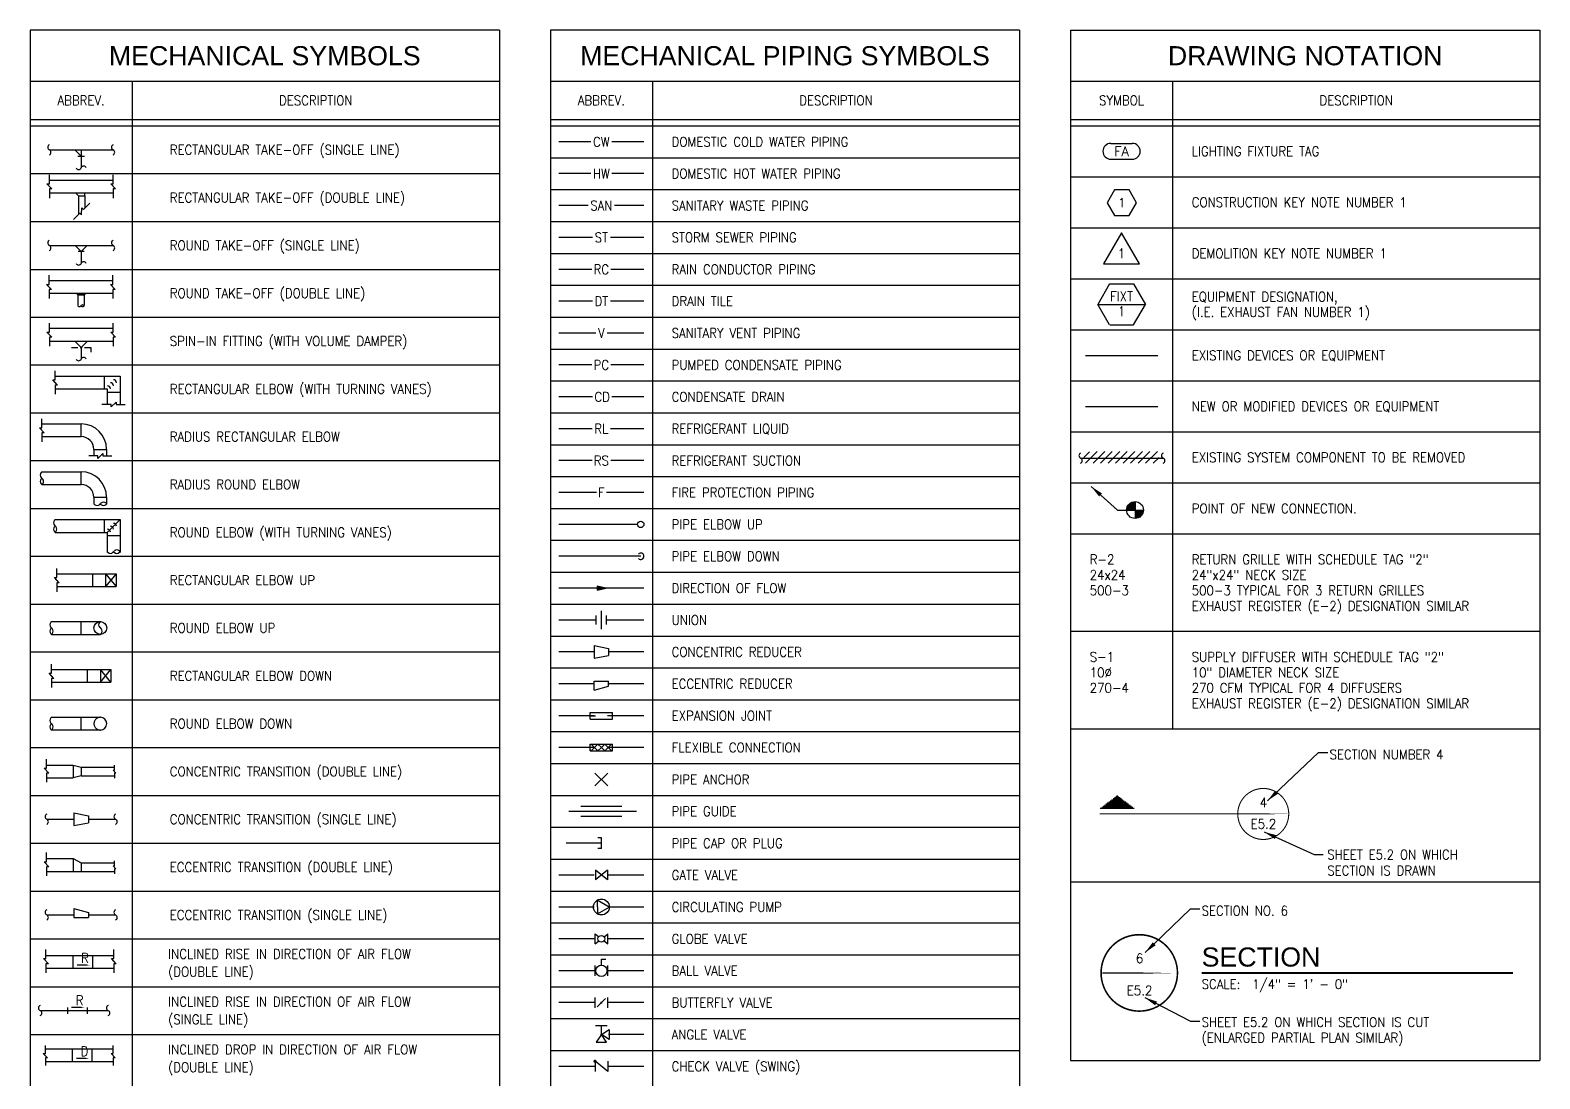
# Model space of a CAD drawing. Extents: x 1 to 31.1, y 1 to 21.7.
# Drawn here: x 16.28 to 31.08, y 11.38 to 21.66 of the extents above; entities that cross this region are included whole.
import ezdxf
from ezdxf.enums import TextEntityAlignment as Align

# ---------------------------------------------------------------- set-up
doc = ezdxf.new("R2010")
doc.units = 0
doc.header["$MEASUREMENT"] = 0
doc.linetypes.add('HIDDEN', pattern=[0.375, 0.25, -0.125])
doc.layers.get('0').update_dxf_attribs({"linetype": 'CONTINUOUS'})
for name, color, linetype in [('DETAILTX', 1, 'CONTINUOUS'), ('Schedules', 2, 'CONTINUOUS'), ('Symbols', 11, 'CONTINUOUS'), ('TEXT', 1, 'CONTINUOUS')]:
    doc.layers.add(name, color=color, linetype=linetype)
doc.styles.add('ARIAL', font='ARIAL.TTF', dxfattribs={"height": 0.1875})
doc.styles.add('pipelabeling', font='ROMANS.shx', dxfattribs={"width": 0.9, "height": 0.09375})
doc.styles.add('ROMANS', font='romans.shx', dxfattribs={"width": 0.9, "height": 0.09375})
doc.styles.add('SIMPLEX', font='SIMPLEX')
doc.dimstyles.new('SES - LL', dxfattribs={"dimtxt": 0.1, "dimasz": 0.125, "dimexe": 0.0625, "dimexo": 0.0625, "dimgap": 0.0625, "dimtad": 1, "dimdec": 4, "dimzin": 3, "dimdsep": 46, "dimlunit": 4, "dimtxsty": 'ROMANS', "dimcen": 0.09, "dimclrd": 256, "dimclre": 256, "dimclrt": 256, "dimadec": 0, "dimazin": 0, "dimtfac": 1, "dimtdec": 4, "dimtmove": 0, "dimatfit": 3, "dimfxl": 0, "dimtolj": 1, "dimtzin": 0, "dimarcsym": 0})

# ---------------------------------------------------------------- blocks, each defined once
blk = doc.blocks.new('ogee')
at = {"color": 1}
for centre, start, end in [((0.011, 0.025), 114.124, 245.876), ((-0.011, -0.025), 294.124, 65.876)]:
    blk.add_arc(centre, 0.0271, start, end, dxfattribs=at)
blk = doc.blocks.new('conn_to_exist')
at = {"color": 3}
for p, q in [((-0.083, 0), (0.083, 0)), ((0, 0.083), (0, -0.083))]:
    blk.add_line(p, q, dxfattribs=at)
at = {"const_width": 0.0825}
for points in [[(0, 0.041, 0.414214), (-0.041, 0, 1)], [(0, -0.041, 0.414214), (0.041, 0, 1)]]:
    blk.add_lwpolyline(points, format="xyb", dxfattribs=at)
at = {"color": 3}
blk.add_circle((0, 0), 0.0825, dxfattribs=at)
blk = doc.blocks.new('EQUIP_TAG')
at = {"color": 3}
for p, q in [((-0.117, 0.201), (-0.233, 0)), ((-0.116, 0.201), (0.116, 0.201)), ((0.116, 0.201), (0.233, 0)), ((-0.117, -0.201), (-0.233, 0)), ((-0.233, 0), (0.233, 0)), ((0.116, -0.201), (0.233, 0)), ((-0.116, -0.201), (0.116, -0.201))]:
    blk.add_line(p, q, dxfattribs=at)
at = {"color": 1, "style": 'ROMANS', "width": 0.9}
for tag, p in [('TYPE', (0, 0.031)), ('NO', (0, -0.115))]:
    blk.add_attdef(tag, text='', height=0.0938, dxfattribs=at).set_placement(p, align=Align.CENTER)
blk = doc.blocks.new('DEMONOTE')
at = {"color": 3}
blk.add_lwpolyline([(0, 19.5), (-16.9, -9.8), (16.9, -9.8)], close=True, dxfattribs=at)
at = {"color": 1, "style": 'SIMPLEX'}
blk.add_attdef('1', text='', height=9, dxfattribs=at).set_placement((0, 0), align=Align.MIDDLE)
blk = doc.blocks.new('NOTE-TAG')
at = {"color": 3}
for p, q in [((-6.9, 12), (-13.8, 0)), ((-13.8, 0), (-6.9, -12)), ((6.9, 12), (-6.9, 12)), ((13.8, 0), (6.9, 12)), ((6.9, -12), (13.8, 0)), ((-6.9, -12), (6.9, -12))]:
    blk.add_line(p, q, dxfattribs=at)
at = {"color": 1, "style": 'SIMPLEX'}
blk.add_attdef('1', text='', height=8.31, dxfattribs=at).set_placement((0, 0), align=Align.MIDDLE)
blk = doc.blocks.new('fixture_tag')
at = {"color": 3}
for p, q in [((-0.105, 0.078), (0.105, 0.078)), ((-0.105, -0.078), (0.105, -0.078))]:
    blk.add_line(p, q, dxfattribs=at)
for centre, start, end in [((-0.105, 0), 90, 270), ((0.105, 0), 270, 90)]:
    blk.add_arc(centre, 0.0777, start, end, dxfattribs=at)
at = {"color": 1, "style": 'ROMANS'}
blk.add_attdef('1', text='', height=0.0938, dxfattribs=at).set_placement((0, 0), align=Align.MIDDLE)
blk = doc.blocks.new('break')
at = {"color": 11}
for p, q in [((-3, 3.2), (0, 3.2)), ((-3, 3.2), (3, -3.2)), ((0, 3.2), (0, 14.6)), ((3, -3.2), (0, -3.2)), ((0, -3.2), (0, -14.6))]:
    blk.add_line(p, q, dxfattribs=at)
blk = doc.blocks.new('spinina')
for p, q in [((0, 0.06), (0.06, 0)), ((0, -0.06), (0.06, 0)), ((0.06, 0.03), (0.06, -0.03))]:
    blk.add_line(p, q)
blk = doc.blocks.new('RD-END')
at = {"layer": 'DETAILTX'}
for p, q in [((0, 0.5), (-0.05, 0.45)), ((-0.05, 0.05), (0.05, -0.05)), ((0, 0), (-0.05, -0.05)), ((-0.05, -0.45), (0, -0.5)), ((0.05, -0.45), (0, -0.5))]:
    blk.add_line(p, q, dxfattribs=at)
for centre, start, end in [((0.15, 0.25), 135, 225), ((0.15, -0.25), 135, 225), ((-0.15, -0.25), 315, 45)]:
    blk.add_arc(centre, 0.286, start, end, dxfattribs=at)
blk = doc.blocks.new('VOL-DAMP')
for p, q in [((-9, 0), (-3, 0)), ((-1, 0), (1, 0)), ((3, 0), (9, 0)), ((9, 0), (9, -4.4))]:
    blk.add_line(p, q)
blk = doc.blocks.new('SPIN')
for q in [(-6, 0), (6, 0)]:
    blk.add_line((0, -6), q)
blk = doc.blocks.new('DIFUSR')
for p, q in [((0.5, 0.5), (-0.5, -0.5)), ((-0.5, 0.5), (0.5, -0.5)), ((-0.5, 0.5), (0.5, 0.5)), ((-0.5, 0.5), (-0.5, -0.5)), ((0.5, 0.5), (0.5, -0.5)), ((-0.5, -0.5), (0.5, -0.5))]:
    blk.add_line(p, q)
blk = doc.blocks.new('RD-CEN')
at = {"layer": 'DETAILTX'}
for p, q in [((0, 0.5), (-0.05, 0.45)), ((-0.05, 0.05), (0.05, -0.05)), ((0.05, -0.45), (0, -0.5))]:
    blk.add_line(p, q, dxfattribs=at)
for centre, start, end in [((0.15, 0.25), 135, 225), ((-0.15, -0.25), 315, 45)]:
    blk.add_arc(centre, 0.286, start, end, dxfattribs=at)
blk = doc.blocks.new('duct_trans')
for p, q in [((-0.071, 0.062), (-0.071, -0.062)), ((-0.071, 0.062), (0.071, 0.034)), ((0.071, 0.034), (0.071, -0.034)), ((-0.071, -0.062), (0.071, -0.034))]:
    blk.add_line(p, q)
blk = doc.blocks.new('eccentric_reducer')
for p, q in [((-0.071, -0.064), (-0.071, 0.025)), ((-0.071, 0.025), (0.071, 0.025)), ((0.071, -0.025), (0.071, 0.025)), ((-0.071, -0.064), (0.071, -0.025))]:
    blk.add_line(p, q)
blk = doc.blocks.new('SUPARROW')
at = {"color": 1}
blk.add_line((-6.1, 0), (-24.1, 0), dxfattribs=at)
blk.add_solid([(-6.1, -1), (-6.1, 1), (-0.1, 0)], dxfattribs=at)
blk = doc.blocks.new('swinging_check_valve')
for p, q in [((-0.062, 0.05), (-0.062, -0.05)), ((0.062, -0.05), (-0.062, 0.05)), ((0.062, 0.05), (0.062, -0.05))]:
    blk.add_line(p, q)
at = {"const_width": 0.0156}
blk.add_lwpolyline([(-0.07, 0.05, 1), (-0.055, 0.05, 1)], format="xyb", close=True, dxfattribs=at)
for points in [[(-0.1, -0.019), (-0.1, 0.019), (-0.1, 0.019), (-0.062, 0)], [(-0.1, 0.019), (-0.062, 0), (-0.062, 0), (-0.1, -0.019)], [(-0.062, 0), (-0.1, -0.019), (-0.1, -0.019), (-0.1, 0.019)]]:
    blk.add_solid(points)
blk = doc.blocks.new('angle_valve')
for p, q in [((-0.056, 0.087), (0.056, 0.087)), ((0, 0), (-0.05, -0.075)), ((0, 0), (0, 0.087)), ((0, 0), (0.075, 0.05)), ((0.075, -0.05), (0, 0)), ((0.05, -0.075), (0, 0)), ((0.075, 0.05), (0.075, -0.05)), ((-0.05, -0.075), (0.05, -0.075))]:
    blk.add_line(p, q)
at = {"const_width": 0.0104}
blk.add_lwpolyline([(-0.005, 0, 1), (0.005, 0, 1)], format="xyb", close=True, dxfattribs=at)
blk = doc.blocks.new('butterfly_valve')
for p, q in [((-0.062, -0.05), (-0.062, 0.05)), ((-0.04, -0.04), (0.04, 0.04)), ((0.062, -0.05), (0.062, 0.05))]:
    blk.add_line(p, q)
at = {"const_width": 0.0104}
blk.add_lwpolyline([(-0.005, 0, 1), (0.005, 0, 1)], format="xyb", close=True, dxfattribs=at)
blk = doc.blocks.new('ball_valve')
for p, q in [((-0.062, -0.05), (-0.062, 0.05)), ((0, 0.056), (0, 0.114)), ((0, 0.114), (0.043, 0.114)), ((0.062, -0.05), (0.062, 0.05))]:
    blk.add_line(p, q)
blk.add_circle((0, 0), 0.0557)
blk = doc.blocks.new('globe_valve')
for p, q in [((-0.062, -0.05), (-0.062, 0.05)), ((-0.062, 0.05), (-0.026, 0.021)), ((0.026, 0.021), (0.062, 0.05)), ((0.062, -0.05), (0.062, 0.05)), ((-0.062, -0.05), (-0.026, -0.021)), ((0.026, -0.021), (0.062, -0.05))]:
    blk.add_line(p, q)
blk.add_circle((0, 0), 0.0334)
blk = doc.blocks.new('circ_pump')
for p, q in [((-0.04, 0.067), (-0.039, -0.068)), ((0.078, 0), (-0.04, 0.067)), ((-0.039, -0.068), (0.078, 0))]:
    blk.add_line(p, q)
blk.add_circle((0, 0), 0.0782)
blk = doc.blocks.new('gate_valve')
for p, q in [((0.059, 0.047), (-0.059, -0.047)), ((0.059, -0.047), (-0.059, 0.047)), ((-0.059, 0.047), (-0.059, -0.047)), ((0.059, 0.047), (0.059, -0.047))]:
    blk.add_line(p, q)
blk = doc.blocks.new('cap')
for p, q in [((0, 0.053), (-0.035, 0.053)), ((0, -0.053), (0, 0.053)), ((0, -0.053), (-0.035, -0.053))]:
    blk.add_line(p, q)
blk = doc.blocks.new('pipe_guide')
for p, q in [((0.201, 0.047), (-0.201, 0.047)), ((-0.201, -0.047), (0.201, -0.047))]:
    blk.add_line(p, q)
blk = doc.blocks.new('pipe_anchor')
for p, q in [((0.063, 0.063), (-0.063, -0.063)), ((-0.063, 0.063), (0.063, -0.063))]:
    blk.add_line(p, q)
blk = doc.blocks.new('flex_conn')
at = {"color": 8}
for p, q in [((-0.11, 0.023), (-0.1, 0.033)), ((-0.067, 0), (-0.1, 0.033)), ((-0.067, 0), (-0.1, -0.033)), ((-0.067, 0), (-0.033, 0.033)), ((-0.067, 0), (-0.033, -0.033)), ((0, 0), (-0.033, 0.033)), ((0, 0), (-0.033, -0.033)), ((0, 0), (0.033, 0.033)), ((0, 0), (0.033, -0.033)), ((0.067, 0), (0.033, 0.033)), ((0.067, 0), (0.033, -0.033)), ((0.067, 0), (0.1, 0.033)), ((0.067, 0), (0.1, -0.033)), ((0.11, 0.023), (0.1, 0.033)), ((-0.11, -0.023), (-0.1, -0.033)), ((0.11, -0.023), (0.1, -0.033))]:
    blk.add_line(p, q, dxfattribs=at)
for p, q in [((-0.11, 0.033), (0.11, 0.033)), ((-0.11, -0.033), (-0.11, 0.033)), ((0.11, -0.033), (0.11, 0.033)), ((-0.11, -0.033), (0.11, -0.033))]:
    blk.add_line(p, q)
blk = doc.blocks.new('exp_joint')
for p, q in [((-0.11, -0.033), (-0.11, 0.033)), ((-0.11, 0.033), (0.11, 0.033)), ((-0.11, 0), (-0.059, 0)), ((0.11, 0), (0.059, 0)), ((0.11, -0.033), (0.11, 0.033)), ((-0.11, -0.033), (0.11, -0.033))]:
    blk.add_line(p, q)
blk = doc.blocks.new('union')
for p, q in [((-0.05, -0.044), (-0.05, 0.044)), ((0, -0.091), (0, 0.091)), ((0.05, -0.044), (0.05, 0.044))]:
    blk.add_line(p, q)
blk = doc.blocks.new('flow_arrow')
blk.add_hatch(color=256).paths.add_polyline_path([(-0.084, 0.021), (-0.084, -0.021), (0, 0)])
blk.add_lwpolyline([(-0.084, 0.021), (-0.084, -0.021), (0, 0)], close=True)
blk = doc.blocks.new('elbow_down')
blk.add_arc((0, 0), 0.0312, 45.3019, 315.6063)
blk = doc.blocks.new('elbow_up')
at = {"linetype": 'Continuous'}
blk.add_circle((0, 0), 0.0312, dxfattribs=at)

msp = doc.modelspace()

# ---------------------------------------------------------------- linework, layer by layer
at = {"layer": 'Schedules'}
for p, q in [((20.883, 21.66), (16.283, 21.66)), ((16.283, 21.66), (16.283, 2.91)), ((20.883, 21.66), (20.883, 2.91)), ((21.383, 21.66), (21.383, 2.91)), ((25.983, 21.66), (21.383, 21.66)), ((25.983, 21.66), (25.983, 2.91)), ((26.483, 21.66), (31.083, 21.66)), ((26.483, 21.66), (26.483, 11.562)), ((31.083, 21.66), (31.083, 11.562)), ((26.483, 21.16), (31.083, 21.16)), ((27.483, 21.16), (27.483, 14.812)), ((26.483, 20.785), (31.083, 20.785)), ((26.483, 20.723), (31.083, 20.723)), ((26.483, 20.223), (31.083, 20.223)), ((21.383, 20.097), (25.983, 20.097)), ((16.283, 19.785), (20.883, 19.785)), ((21.383, 19.785), (25.983, 19.785)), ((26.483, 19.723), (31.083, 19.723)), ((21.383, 19.472), (25.983, 19.472)), ((16.283, 19.316), (20.883, 19.316)), ((21.383, 19.16), (25.983, 19.16)), ((26.483, 19.223), (31.083, 19.223)), ((21.383, 18.847), (25.983, 18.847)), ((26.483, 18.723), (31.083, 18.723)), ((21.383, 18.535), (25.983, 18.535)), ((16.283, 18.379), (20.883, 18.379)), ((21.383, 18.222), (25.983, 18.222)), ((26.483, 18.222), (31.083, 18.222)), ((16.283, 17.91), (20.883, 17.91)), ((21.383, 17.91), (25.983, 17.91)), ((26.483, 17.723), (31.083, 17.723)), ((21.383, 17.597), (25.983, 17.597)), ((26.581, 17.466), (27.391, 17.466)), ((21.383, 17.285), (25.983, 17.285)), ((26.483, 17.223), (31.083, 17.223)), ((16.283, 16.972), (20.883, 16.972)), ((21.383, 16.972), (25.983, 16.972)), ((21.383, 16.66), (25.983, 16.66)), ((26.483, 16.723), (31.083, 16.723)), ((16.283, 16.504), (20.883, 16.504)), ((21.383, 16.347), (25.983, 16.347)), ((21.383, 16.035), (25.983, 16.035)), ((21.383, 15.722), (25.983, 15.722)), ((31.083, 15.767), (26.483, 15.767)), ((16.283, 15.566), (20.883, 15.566)), ((21.383, 15.41), (25.983, 15.41)), ((16.283, 15.097), (20.883, 15.097)), ((21.383, 15.097), (25.983, 15.097)), ((26.483, 14.812), (31.083, 14.812)), ((21.383, 14.785), (25.983, 14.785)), ((21.383, 14.472), (25.983, 14.472)), ((16.283, 14.16), (20.883, 14.16)), ((21.383, 14.16), (25.983, 14.16)), ((21.383, 13.847), (25.983, 13.847)), ((16.283, 13.691), (20.883, 13.691)), ((21.383, 13.535), (25.983, 13.535)), ((21.383, 13.222), (25.983, 13.222)), ((26.483, 13.312), (31.083, 13.312)), ((21.383, 12.91), (25.983, 12.91)), ((16.283, 12.754), (20.883, 12.754)), ((21.383, 12.597), (25.983, 12.597)), ((16.283, 12.285), (20.883, 12.285)), ((21.383, 12.285), (25.983, 12.285)), ((21.383, 11.972), (25.983, 11.972)), ((21.383, 11.66), (25.983, 11.66)), ((26.483, 11.562), (31.083, 11.562))]:
    msp.add_line(p, q, dxfattribs=at)
for points in [[(16.283, 21.16), (20.883, 21.16)], [(17.283, 21.16), (17.283, 2.91)], [(17.283, 21.16), (17.283, 2.91)], [(21.383, 21.16), (25.983, 21.16)], [(22.383, 21.16), (22.383, 2.91)], [(22.383, 21.16), (22.383, 2.91)], [(16.283, 20.785), (20.883, 20.785)], [(16.283, 20.723), (20.883, 20.723)], [(21.383, 20.785), (25.983, 20.785)], [(21.383, 20.723), (25.983, 20.723)], [(21.383, 20.41), (25.983, 20.41)], [(16.283, 20.254), (20.883, 20.254)], [(16.283, 18.847), (20.883, 18.847)], [(16.283, 17.441), (20.883, 17.441)], [(16.283, 16.035), (20.883, 16.035)], [(16.283, 14.629), (20.883, 14.629)], [(16.283, 13.222), (20.883, 13.222)], [(21.383, 12.597), (25.983, 12.597)], [(16.283, 11.816), (20.883, 11.816)]]:
    msp.add_lwpolyline(points, dxfattribs=at)
at = {"layer": 'Symbols'}
for p, q in [((16.471, 20.488), (17.096, 20.488)), ((16.783, 20.426), (16.721, 20.488)), ((16.752, 20.426), (16.815, 20.426)), ((16.783, 20.488), (16.783, 20.311)), ((21.78, 20.566), (21.467, 20.566)), ((22.3, 20.566), (21.987, 20.566)), ((16.471, 20.191), (17.096, 20.191)), ((21.78, 20.254), (21.467, 20.254)), ((22.3, 20.254), (21.987, 20.254)), ((16.471, 20.066), (17.096, 20.066)), ((16.726, 20.066), (16.757, 20.035)), ((16.757, 20.035), (16.819, 20.035)), ((16.757, 20.035), (16.757, 19.854)), ((16.819, 20.035), (16.819, 20.066)), ((16.819, 20.035), (16.819, 19.916)), ((21.753, 19.941), (21.467, 19.941)), ((22.3, 19.941), (22.013, 19.941)), ((16.471, 19.551), (17.096, 19.551)), ((21.796, 19.629), (21.467, 19.629)), ((22.3, 19.629), (21.971, 19.629)), ((16.783, 19.491), (16.783, 19.374)), ((21.79, 19.316), (21.467, 19.316)), ((22.3, 19.316), (21.977, 19.316)), ((16.468, 19.207), (17.093, 19.207)), ((16.468, 19.082), (17.093, 19.082)), ((16.749, 19.066), (16.734, 19.082)), ((16.749, 19.066), (16.812, 19.066)), ((16.812, 19.066), (16.749, 19.066)), ((16.749, 19.066), (16.749, 18.96)), ((16.827, 19.082), (16.812, 19.066)), ((16.812, 19.066), (16.812, 18.96)), ((21.796, 19.004), (21.467, 19.004)), ((22.3, 19.004), (21.971, 19.004)), ((16.471, 18.738), (17.096, 18.738)), ((21.828, 18.691), (21.467, 18.691)), ((22.3, 18.691), (21.939, 18.691)), ((16.471, 18.613), (17.096, 18.613)), ((16.783, 18.551), (16.783, 18.436)), ((21.79, 18.379), (21.467, 18.379)), ((22.3, 18.379), (21.977, 18.379)), ((26.629, 18.473), (27.337, 18.473)), ((16.528, 18.269), (17.164, 18.269)), ((17.007, 18.269), (17.007, 18.144)), ((17.164, 18.269), (17.164, 17.992)), ((16.528, 18.144), (17.039, 18.144)), ((17.039, 18.144), (17.039, 17.992)), ((17.039, 18.113), (17.164, 18.113)), ((21.795, 18.066), (21.467, 18.066)), ((22.3, 18.066), (21.987, 18.066)), ((16.398, 17.801), (16.783, 17.801)), ((16.783, 17.676), (16.783, 17.801)), ((16.398, 17.676), (16.783, 17.676)), ((21.794, 17.754), (21.467, 17.754)), ((22.3, 17.754), (21.973, 17.754)), ((16.908, 17.551), (16.908, 17.487)), ((16.908, 17.551), (17.033, 17.551)), ((17.033, 17.551), (17.033, 17.487)), ((16.398, 17.332), (16.783, 17.332)), ((16.783, 17.207), (16.783, 17.332)), ((21.792, 17.441), (21.467, 17.441)), ((22.3, 17.441), (21.975, 17.441)), ((16.398, 17.207), (16.783, 17.207)), ((16.908, 17.082), (17.033, 17.082)), ((16.908, 17.082), (16.908, 17.018)), ((17.033, 17.082), (17.033, 17.018)), ((21.834, 17.129), (21.467, 17.129)), ((22.3, 17.129), (21.933, 17.129)), ((16.528, 16.863), (17.164, 16.863)), ((16.528, 16.738), (17.039, 16.738)), ((17.007, 16.863), (17.007, 16.738)), ((17.039, 16.738), (17.164, 16.863)), ((17.039, 16.738), (17.039, 16.541)), ((17.164, 16.863), (17.164, 16.541)), ((22.237, 16.816), (21.467, 16.816)), ((17.039, 16.707), (17.164, 16.707)), ((22.269, 16.504), (21.467, 16.504)), ((16.544, 16.332), (17.023, 16.332)), ((16.898, 16.207), (16.898, 16.332)), ((16.544, 16.207), (17.023, 16.207)), ((22.3, 16.191), (21.467, 16.191)), ((16.492, 15.863), (16.971, 15.863)), ((16.783, 15.738), (16.783, 15.863)), ((21.833, 15.879), (21.467, 15.879)), ((22.3, 15.879), (21.933, 15.879)), ((16.492, 15.738), (16.971, 15.738)), ((21.813, 15.566), (21.467, 15.566)), ((22.3, 15.566), (21.954, 15.566)), ((16.492, 15.394), (17.075, 15.394)), ((16.846, 15.269), (16.846, 15.394)), ((17.075, 15.394), (17.075, 15.269)), ((16.492, 15.269), (17.075, 15.269)), ((21.813, 15.254), (21.467, 15.254)), ((22.3, 15.254), (21.954, 15.254)), ((16.492, 14.926), (16.971, 14.926)), ((16.492, 14.801), (16.971, 14.801)), ((16.783, 14.801), (16.783, 14.926)), ((21.813, 14.941), (21.467, 14.941)), ((22.3, 14.941), (21.954, 14.941)), ((21.813, 14.629), (21.467, 14.629)), ((22.3, 14.629), (21.954, 14.629)), ((16.443, 14.457), (16.706, 14.457)), ((16.706, 14.457), (16.706, 14.332)), ((16.706, 14.457), (16.783, 14.436)), ((16.783, 14.436), (16.783, 14.353)), ((16.783, 14.436), (17.111, 14.436)), ((16.443, 14.332), (16.706, 14.332)), ((16.783, 14.353), (16.706, 14.332)), ((16.783, 14.353), (17.111, 14.353)), ((16.446, 13.926), (16.713, 13.926)), ((16.854, 13.926), (17.12, 13.926)), ((21.565, 14.004), (22.229, 14.004)), ((21.883, 13.691), (21.537, 13.691)), ((16.443, 13.54), (16.706, 13.54)), ((16.706, 13.54), (16.783, 13.499)), ((16.706, 13.54), (16.706, 13.415)), ((16.783, 13.499), (16.783, 13.415)), ((16.783, 13.499), (17.111, 13.499)), ((16.443, 13.415), (17.111, 13.415)), ((21.813, 13.379), (21.467, 13.379)), ((22.3, 13.379), (21.954, 13.379)), ((21.813, 13.066), (21.467, 13.066)), ((22.3, 13.066), (21.954, 13.066)), ((16.446, 12.988), (16.713, 12.988)), ((16.854, 12.988), (17.12, 12.988)), ((21.813, 12.754), (21.467, 12.754)), ((22.3, 12.754), (21.954, 12.754)), ((16.438, 12.59), (17.103, 12.59)), ((16.702, 12.59), (16.702, 12.465)), ((16.894, 12.59), (16.894, 12.465)), ((16.438, 12.465), (17.103, 12.465)), ((21.813, 12.441), (21.467, 12.441)), ((22.3, 12.441), (21.954, 12.441)), ((16.381, 12.051), (17.048, 12.051)), ((16.649, 12.082), (16.649, 12.019)), ((16.841, 12.082), (16.841, 12.019)), ((21.813, 12.129), (21.467, 12.129)), ((22.3, 12.129), (21.954, 12.129)), ((22.3, 11.816), (21.954, 11.816)), ((16.432, 11.676), (17.097, 11.676)), ((16.432, 11.551), (17.097, 11.551)), ((16.696, 11.676), (16.696, 11.551)), ((16.888, 11.676), (16.888, 11.551)), ((21.821, 11.504), (21.467, 11.504)), ((22.3, 11.504), (21.946, 11.504))]:
    msp.add_line(p, q, dxfattribs=at)
at = {"layer": 'Symbols', "color": 3}
for p, q in [((26.629, 17.973), (27.337, 17.973)), ((26.816, 14.065), (27.066, 14.065)), ((26.829, 14.076), (27.052, 14.076)), ((26.843, 14.086), (27.038, 14.086)), ((26.857, 14.097), (27.024, 14.097)), ((26.871, 14.107), (27.01, 14.107)), ((26.885, 14.117), (26.996, 14.117)), ((26.899, 14.128), (26.982, 14.128)), ((26.913, 14.138), (26.968, 14.138)), ((26.927, 14.149), (26.954, 14.149)), ((26.935, 14.158), (26.942, 14.158)), ((26.774, 14.034), (27.107, 14.034)), ((26.788, 14.044), (27.093, 14.044)), ((26.802, 14.055), (27.079, 14.055))]:
    msp.add_line(p, q, dxfattribs=at)
at = {"layer": 'Symbols', "color": 8}
for p, q in [((26.612, 17.471), (26.668, 17.528)), ((26.63, 17.416), (26.745, 17.53)), ((26.704, 17.416), (26.818, 17.53)), ((26.777, 17.416), (26.892, 17.53)), ((26.851, 17.416), (26.966, 17.53)), ((26.925, 17.416), (27.039, 17.53)), ((26.998, 17.416), (27.113, 17.53)), ((27.072, 17.416), (27.187, 17.53)), ((27.146, 17.416), (27.26, 17.53)), ((27.219, 17.416), (27.334, 17.53)), ((27.293, 17.416), (27.35, 17.473))]:
    msp.add_line(p, q, dxfattribs=at)
at = {"layer": 'Symbols', "linetype": 'HIDDEN'}
for p, q in [((16.971, 15.394), (16.971, 15.269)), ((17.075, 15.269), (16.971, 15.394)), ((16.971, 15.269), (17.075, 15.394))]:
    msp.add_line(p, q, dxfattribs=at)
at = {"layer": 'Symbols', "color": 3}
for points, const_width in [([(28.622, 13.978, -1), (28.622, 13.978, -1), (28.122, 13.978, -1), (28.622, 13.978, 0.67083)], 0.0103), ([(27.531, 12.42, -1), (27.531, 12.42, -1), (26.782, 12.42, -1), (27.531, 12.42, 0.67083)], 0.0155)]:
    msp.add_lwpolyline(points, format="xyb", dxfattribs=dict(at, const_width=const_width))
at = {"layer": 'Symbols', "color": 3, "const_width": 0.0104}
msp.add_lwpolyline([(28.12, 13.978), (26.769, 13.978)], dxfattribs=at)
at = {"layer": 'Symbols', "color": 3}
for points, const_width in [([(28.616, 13.978), (28.129, 13.978)], 0.00917), ([(27.524, 12.42), (26.793, 12.42)], 0.0138)]:
    msp.add_lwpolyline(points, close=True, dxfattribs=dict(at, const_width=const_width))
at = {"layer": 'Symbols'}
msp.add_circle((16.971, 15.801), 0.0625, dxfattribs=at)
for centre, radius, start, end in [((17.068, 18.174), 0.0313, 3.2147, 86.7853), ((17.097, 18.203), 0.0313, 3.2147, 86.7853), ((17.039, 18.144), 0.0313, 3.2147, 86.7853), ((16.783, 17.551), 0.25, 360, 90), ((16.783, 17.551), 0.125, 360, 90), ((16.783, 17.082), 0.25, 360, 90), ((16.783, 17.082), 0.125, 360, 90), ((17.039, 16.738), 0.0313, 3.2147, 86.7853), ((17.068, 16.768), 0.0313, 3.2147, 86.7853), ((17.097, 16.797), 0.0313, 3.2147, 86.7853), ((16.971, 14.863), 0.0625, 270, 90)]:
    msp.add_arc(centre, radius, start, end, dxfattribs=at)
at = {"layer": 'Symbols', "linetype": 'HIDDEN'}
msp.add_arc((16.971, 14.863), 0.0625, 90, 270, dxfattribs=at)
at = {"layer": 'TEXT', "const_width": 0.0182}
msp.add_lwpolyline([(27.768, 12.42), (30.819, 12.42)], dxfattribs=at)

# ---------------------------------------------------------------- block references
at = {"layer": 'Symbols'}
for name, p in [('ogee', (16.471, 20.488)), ('ogee', (17.096, 20.488)), ('ogee', (16.471, 19.551)), ('ogee', (17.096, 19.551)), ('ogee', (26.581, 17.466)), ('conn_to_exist', (27.115, 16.957)), ('elbow_up', (22.269, 16.816)), ('flow_arrow', (21.927, 16.191)), ('union', (21.883, 15.879)), ('duct_trans', (21.883, 15.566)), ('eccentric_reducer', (21.883, 15.254)), ('exp_joint', (21.883, 14.941)), ('flex_conn', (21.883, 14.629)), ('pipe_anchor', (21.883, 14.316)), ('ogee', (16.446, 13.926)), ('duct_trans', (16.783, 13.926)), ('ogee', (17.12, 13.926)), ('pipe_guide', (21.883, 14.004)), ('cap', (21.883, 13.691)), ('gate_valve', (21.883, 13.379)), ('ogee', (16.446, 12.988)), ('ogee', (17.12, 12.988)), ('circ_pump', (21.883, 13.066)), ('globe_valve', (21.883, 12.754)), ('ball_valve', (21.883, 12.441)), ('butterfly_valve', (21.883, 12.129)), ('ogee', (16.381, 12.051)), ('ogee', (17.048, 12.051)), ('angle_valve', (21.883, 11.816)), ('swinging_check_valve', (21.883, 11.504))]:
    msp.add_blockref(name, p, dxfattribs=at)
for name, p, rotation in [('ogee', (16.783, 20.311), 270), ('spinina', (16.783, 19.551), 270), ('ogee', (16.783, 19.374), 270), ('ogee', (16.783, 18.436), 270), ('ogee', (27.391, 17.466), 180), ('elbow_down', (22.269, 16.504), 180)]:
    msp.add_blockref(name, p, dxfattribs=dict(at, rotation=rotation))
for name, p, xscale, yscale, zscale in [('break', (16.471, 20.129), 0.0078125, 0.0078125, 0.0078125), ('break', (17.096, 20.129), 0.0078125, 0.0078125, 0.0078125), ('break', (16.468, 19.144), 0.0078125, 0.0078125, 0.0078125), ('break', (17.093, 19.144), 0.0078125, 0.0078125, 0.0078125), ('break', (16.471, 18.676), 0.0078125, 0.0078125, 0.0078125), ('break', (17.096, 18.676), 0.0078125, 0.0078125, 0.0078125), ('VOL-DAMP', (16.783, 18.551), 0.01041666666666667, 0.01041666666666667, 0.01041666666666667), ('SPIN', (16.783, 18.613), 0.01041666666666667, 0.01041666666666667, 0.01041666666666667), ('RD-END', (16.398, 17.269), 0.125, 0.125, 0.125), ('RD-END', (16.528, 16.801), 0.125, 0.125, 0.125), ('DIFUSR', (17.075, 16.269), 0.1041666666666667, 0.125, 0.1041666666666667), ('RD-END', (16.492, 15.801), 0.125, 0.125, 0.125), ('RD-CEN', (16.971, 15.801), 0.125, 0.125, 0.125), ('RD-END', (16.492, 14.863), 0.125, 0.125, 0.125), ('SUPARROW', (16.868, 12.496), 0.005208333333333333, 0.005208333333333333, 0.005208333333333333), ('SUPARROW', (16.815, 12.081), 0.005208333333333333, 0.005208333333333333, 0.005208333333333333), ('SUPARROW', (16.862, 11.582), 0.005208333333333333, 0.005208333333333333, 0.005208333333333333)]:
    msp.add_blockref(name, p, dxfattribs=dict(at, xscale=xscale, yscale=yscale, zscale=zscale))
for name, p, xscale, yscale, zscale, rotation in [('break', (16.788, 19.885), 0.0078125, 0.0078125, 0.0078125, 135), ('RD-END', (16.781, 18.959), 0.0625, 0.0625, 0.0625, 90), ('break', (16.528, 18.207), 0.0078125, 0.0078125, 0.0078125, 180), ('break', (17.101, 17.992), 0.0078125, 0.0078125, 0.0078125, 90), ('break', (16.398, 17.738), 0.0078125, 0.0078125, 0.0078125, 180), ('break', (16.971, 17.487), 0.0078125, 0.0078125, 0.0078125, 270), ('RD-END', (16.971, 17.018), 0.125, 0.125, 0.125, 90), ('RD-END', (17.101, 16.549), 0.125, 0.125, 0.125, 90), ('break', (16.544, 16.269), 0.0078125, 0.0078125, 0.0078125, 180), ('break', (16.492, 15.332), 0.0078125, 0.0078125, 0.0078125, 180), ('break', (16.443, 14.402), 0.0078125, 0.0078125, 0.0078125, 180), ('break', (17.111, 14.392), 0.00439453125, 0.00439453125, 0.00439453125, 180), ('break', (16.443, 13.485), 0.0078125, 0.0078125, 0.0078125, 180), ('break', (17.111, 13.454), 0.00439453125, 0.00439453125, 0.00439453125, 180), ('break', (16.438, 12.535), 0.0078125, 0.0078125, 0.0078125, 180), ('break', (17.103, 12.535), 0.0078125, 0.0078125, 0.0078125, 180), ('break', (16.432, 11.61), 0.006640625, 0.006640625, 0.006640625, 180), ('break', (17.097, 11.61), 0.006640625, 0.006640625, 0.006640625, 180)]:
    msp.add_blockref(name, p, dxfattribs=dict(at, xscale=xscale, yscale=yscale, zscale=zscale, rotation=rotation))
at = {"layer": 'Symbols', "xscale": -1, "rotation": 180}
msp.add_blockref('eccentric_reducer', (16.783, 12.988), dxfattribs=at)
at = {"layer": 'TEXT'}
for name, p, values in [('fixture_tag', (26.983, 20.473), {'1': 'FA'}), ('EQUIP_TAG', (26.983, 18.973), {'TYPE': 'FIXT', 'NO': '1'})]:
    msp.add_blockref(name, p, dxfattribs=at).add_auto_attribs(values)
at = {"layer": 'TEXT', "xscale": 0.0104166666666714, "yscale": 0.01041666666666652, "zscale": 0.01041666666666667}
for name, p in [('NOTE-TAG', (26.985, 19.969)), ('DEMONOTE', (26.983, 19.472))]:
    msp.add_blockref(name, p, dxfattribs=at).add_auto_attribs({'1': '1'})

# ---------------------------------------------------------------- texts
at = {"layer": 'Symbols', "color": 1, "style": 'pipelabeling', "width": 0.9}
for s, p in [('CW', (21.883, 20.566)), ('HW', (21.883, 20.254)), ('SAN', (21.883, 19.941)), ('ST', (21.883, 19.629)), ('RC', (21.883, 19.316)), ('DT', (21.883, 19.004)), ('V', (21.883, 18.691)), ('PC', (21.883, 18.379)), ('CD', (21.891, 18.066)), ('RL', (21.883, 17.754)), ('RS', (21.883, 17.441)), ('F', (21.883, 17.129))]:
    msp.add_text(s, height=0.0938, dxfattribs=at).set_placement(p, align=Align.MIDDLE)
at = {"layer": 'Symbols', "style": 'ROMANS', "width": 0.9}
for s, p in [('R', (16.783, 12.519)), ('R', (16.73, 12.105)), ('D', (16.777, 11.605))]:
    msp.add_text(s, height=0.0938, dxfattribs=at).set_placement(p)
at = {"layer": 'TEXT', "style": 'ARIAL'}
for s, p in [('MECHANICAL SYMBOLS', (18.583, 21.41)), ('MECHANICAL PIPING SYMBOLS', (23.683, 21.41)), ('DRAWING NOTATION', (28.783, 21.41))]:
    msp.add_text(s, height=0.1875, dxfattribs=at).set_placement(p, align=Align.MIDDLE)
at = {"layer": 'TEXT', "style": 'ROMANS', "width": 0.9}
for s, height, p in [('ABBREV.', 0.0938, (16.783, 20.972)), ('DESCRIPTION', 0.09375, (19.083, 20.972)), ('ABBREV.', 0.0938, (21.883, 20.972)), ('DESCRIPTION', 0.09375, (24.183, 20.972)), ('SYMBOL', 0.0938, (26.983, 20.972)), ('DESCRIPTION', 0.09375, (29.283, 20.972))]:
    msp.add_text(s, height=height, dxfattribs=at).set_placement(p, align=Align.MIDDLE)
for s, height, p in [('DOMESTIC COLD WATER PIPING', 0.09375, (22.572, 20.566)), ('RECTANGULAR TAKE-OFF (SINGLE LINE)', 0.09375, (17.652, 20.488)), ('LIGHTING FIXTURE TAG', 0.09375, (27.671, 20.473)), ('DOMESTIC HOT WATER PIPING', 0.09375, (22.572, 20.254)), ('RECTANGULAR TAKE-OFF (DOUBLE LINE)', 0.09375, (17.652, 20.019)), ('SANITARY WASTE PIPING', 0.09375, (22.572, 19.941)), ('CONSTRUCTION KEY NOTE NUMBER 1', 0.09375, (27.671, 19.973)), ('ROUND TAKE-OFF (SINGLE LINE)', 0.09375, (17.652, 19.551)), ('STORM SEWER PIPING', 0.09375, (22.572, 19.629)), ('DEMOLITION KEY NOTE NUMBER 1', 0.09375, (27.671, 19.472)), ('RAIN CONDUCTOR PIPING', 0.09375, (22.572, 19.316)), ('ROUND TAKE-OFF (DOUBLE LINE)', 0.09375, (17.652, 19.082)), ('EQUIPMENT DESIGNATION,', 0.09375, (27.671, 19.048)), ('DRAIN TILE', 0.0938, (22.572, 19.004)), ('(I.E. EXHAUST FAN NUMBER 1)', 0.09375, (27.671, 18.897)), ('SPIN-IN FITTING (WITH VOLUME DAMPER)', 0.09375, (17.652, 18.613)), ('SANITARY VENT PIPING', 0.09375, (22.572, 18.691)), ('EXISTING DEVICES OR EQUIPMENT', 0.09375, (27.671, 18.473)), ('PUMPED CONDENSATE PIPING', 0.09375, (22.572, 18.379)), ('RECTANGULAR ELBOW (WITH TURNING VANES)', 0.09375, (17.652, 18.144)), ('CONDENSATE DRAIN', 0.09375, (22.572, 18.066)), ('NEW OR MODIFIED DEVICES OR EQUIPMENT', 0.09375, (27.671, 17.973)), ('REFRIGERANT LIQUID', 0.09375, (22.572, 17.754)), ('RADIUS RECTANGULAR ELBOW', 0.09375, (17.652, 17.676)), ('REFRIGERANT SUCTION', 0.09375, (22.572, 17.441)), ('EXISTING SYSTEM COMPONENT TO BE REMOVED', 0.09375, (27.671, 17.473)), ('RADIUS ROUND ELBOW', 0.09375, (17.652, 17.207)), ('FIRE PROTECTION PIPING', 0.09375, (22.572, 17.129)), ('POINT OF NEW CONNECTION.', 0.09375, (27.671, 16.972)), ('ROUND ELBOW (WITH TURNING VANES)', 0.09375, (17.652, 16.738)), ('PIPE ELBOW UP', 0.09375, (22.572, 16.816)), ('PIPE ELBOW DOWN', 0.09375, (22.572, 16.504)), ('R-2', 0.0938, (26.671, 16.473)), ('RETURN GRILLE WITH SCHEDULE TAG "2"', 0.09375, (27.671, 16.473)), ('RECTANGULAR ELBOW UP', 0.09375, (17.652, 16.269)), ('24x24', 0.0938, (26.671, 16.321)), ('24"x24" NECK SIZE', 0.09375, (27.671, 16.321)), ('DIRECTION OF FLOW', 0.09375, (22.572, 16.191)), ('500-3', 0.0938, (26.671, 16.169)), ('500-3 TYPICAL FOR 3 RETURN GRILLES', 0.09375, (27.671, 16.169)), ('EXHAUST REGISTER (E-2) DESIGNATION SIMILAR', 0.09375, (27.671, 16.017)), ('ROUND ELBOW UP', 0.09375, (17.652, 15.801)), ('UNION', 0.0938, (22.572, 15.879)), ('CONCENTRIC REDUCER', 0.09375, (22.572, 15.566)), ('S-1', 0.0938, (26.671, 15.517)), ('SUPPLY DIFFUSER WITH SCHEDULE TAG "2"', 0.09375, (27.671, 15.517)), ('10%%C', 0.0938, (26.671, 15.365)), ('10" DIAMETER NECK SIZE', 0.09375, (27.671, 15.365)), ('RECTANGULAR ELBOW DOWN', 0.09375, (17.652, 15.332)), ('ECCENTRIC REDUCER', 0.09375, (22.572, 15.254)), ('270-4', 0.0938, (26.671, 15.214)), ('270 CFM TYPICAL FOR 4 DIFFUSERS', 0.09375, (27.671, 15.214)), ('EXHAUST REGISTER (E-2) DESIGNATION SIMILAR', 0.09375, (27.671, 15.062)), ('EXPANSION JOINT', 0.09375, (22.572, 14.941)), ('ROUND ELBOW DOWN', 0.09375, (17.652, 14.863)), ('FLEXIBLE CONNECTION', 0.09375, (22.572, 14.629)), ('CONCENTRIC TRANSITION (DOUBLE LINE)', 0.09375, (17.652, 14.394)), ('PIPE ANCHOR', 0.09375, (22.572, 14.316)), ('CONCENTRIC TRANSITION (SINGLE LINE)', 0.09375, (17.652, 13.926)), ('PIPE GUIDE', 0.0938, (22.572, 14.004)), ('PIPE CAP OR PLUG', 0.09375, (22.572, 13.691)), ('ECCENTRIC TRANSITION (DOUBLE LINE)', 0.09375, (17.652, 13.457)), ('GATE VALVE', 0.0938, (22.572, 13.379)), ('ECCENTRIC TRANSITION (SINGLE LINE)', 0.09375, (17.652, 12.988)), ('CIRCULATING PUMP', 0.09375, (22.572, 13.066)), ('GLOBE VALVE', 0.09375, (22.572, 12.754)), ('INCLINED RISE IN DIRECTION OF AIR FLOW ', 0.09375, (17.636, 12.606)), ('(DOUBLE LINE)', 0.09375, (17.636, 12.432)), ('BALL VALVE', 0.0938, (22.572, 12.441)), ('INCLINED RISE IN DIRECTION OF AIR FLOW ', 0.09375, (17.636, 12.138)), ('BUTTERFLY VALVE', 0.09375, (22.572, 12.129)), ('(SINGLE LINE)', 0.09375, (17.636, 11.964)), ('ANGLE VALVE', 0.09375, (22.572, 11.816)), ('INCLINED DROP IN DIRECTION OF AIR FLOW ', 0.09375, (17.636, 11.669)), ('(DOUBLE LINE)', 0.09375, (17.636, 11.495)), ('CHECK VALVE (SWING)', 0.09375, (22.572, 11.504))]:
    msp.add_text(s, height=height, dxfattribs=at).set_placement(p, align=Align.MIDDLE_LEFT)
for s, p in [('SECTION NUMBER 4', (29.022, 14.514)), ('SECTION NO. 6', (27.768, 12.983)), ('SCALE:  1/4" = 1\' - 0"', (27.768, 12.263)), ('SHEET E5.2 ON WHICH SECTION IS CUT', (27.768, 11.89)), ('(ENLARGED PARTIAL PLAN SIMILAR)', (27.768, 11.738))]:
    msp.add_text(s, height=0.09375, dxfattribs=at).set_placement(p)
for s, p in [('4', (28.374, 14.043)), ('E5.2', (28.374, 13.833)), ('6', (27.159, 12.516)), ('E5.2', (27.159, 12.201))]:
    msp.add_text(s, height=0.0938, dxfattribs=at).set_placement(p, align=Align.CENTER)
at = {"layer": 'TEXT', "style": 'ARIAL'}
msp.add_text('SECTION', height=0.1875, dxfattribs=at).set_placement((27.768, 12.482))
at = {"layer": 'TEXT', "insert": (29, 13.626), "char_height": 0.09375, "width": 1.88498, "attachment_point": 1, "style": 'ROMANS'}
msp.add_mtext('SHEET E5.2 ON WHICH SECTION IS DRAWN', dxfattribs=at)

# ---------------------------------------------------------------- leaders
at = {"layer": 'TEXT'}
for points in [[(26.684, 17.188), (26.942, 16.957), (27.032, 16.957)], [(28.413, 14.106), (28.914, 14.579), (29.004, 14.579)], [(28.38, 13.802), (28.871, 13.582), (28.961, 13.582)], [(27.213, 12.619), (27.659, 13.047), (27.749, 13.047)], [(27.21, 12.178), (27.659, 11.947), (27.749, 11.947)]]:
    msp.add_leader(points, dimstyle='SES - LL', dxfattribs=at)

doc.saveas('drawing.dxf')
